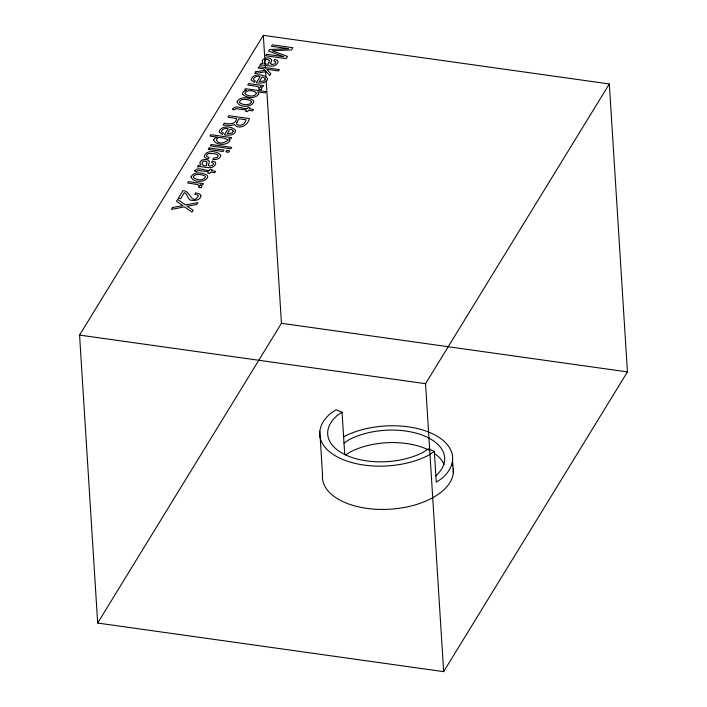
<?xml version="1.0" encoding="UTF-8"?>
<svg xmlns="http://www.w3.org/2000/svg" width="707" height="707" viewBox="0 0 707 707"><rect width="100%" height="100%" fill="white"/><g stroke="black" fill="none" stroke-linecap="round" stroke-linejoin="round"><path stroke-width="1.06" d="M251.374 102.206C249.111 106.209 242.227 104.91 239.328 102.418C240.239 97.752 247.379 99.342 250.499 100.712A3.606 1.953 -3.6 0 1 251.374 102.215M79.564 335.091L263.34 35.35L609.319 83.956L627.436 371.909L443.66 671.65L97.681 623.044L79.564 335.091L425.543 383.698L609.319 83.956M97.681 623.044L281.457 323.302L266.177 80.412M343.629 436.776A65.601 35.438 -3.6 0 1 430.006 432.622A65.601 35.438 -3.6 0 1 441.857 478.453L436.263 482.201L434.319 451.393L428.725 455.14A65.601 35.438 -3.6 0 1 342.347 459.294A65.601 35.438 -3.6 0 1 330.496 413.471L336.09 409.715L342.064 412.252L344.724 454.486M342.064 412.252L337.416 415.309A57.621 31.135 -3.6 0 0 347.19 455.644A57.621 31.135 -3.6 0 0 423.069 452.347L428.354 448.857L434.319 451.393M344 443.059L349.285 439.577A57.621 31.135 -3.6 0 1 424.598 436.033A57.621 31.135 -3.6 0 1 435.751 475.891M345.67 454.946L350.071 452.047A57.621 31.135 -3.6 0 1 428.707 450.023M281.457 323.302L627.436 371.909M452.542 460.54L453.328 473.01M425.543 383.698L443.66 671.65M319.811 431.376L322.533 474.662A65.601 35.438 -3.6 0 0 387.887 509.323A65.601 35.438 -3.6 0 0 453.328 468.882M263.34 35.35L265.417 68.323M265.549 70.523L265.965 77.116M452.091 463.827A65.601 35.438 -3.6 0 1 452.745 465.816M434.973 453.788A57.621 31.135 -3.6 0 1 444.04 464.428M200.947 195.512C200.921 199.736 195.653 200.929 192.251 200.39C187.161 200.629 188.265 193.912 184.324 192.631L180.603 198.702L178.244 198.367L182.919 190.74C190.024 189.556 191.844 206.559 198.437 195.954L197.447 194.973L194.752 194.239L195.618 192.817L199.542 193.957L200.947 195.512M208.397 165.199L209.625 166.172L212.613 165.367L213.576 163.582L211.623 162.274L212.427 160.975L215.264 161.991L215.821 163.653C212.621 171.474 202.847 165.217 197.43 166.94L198.384 165.35L200.859 164.978C196.793 160.1 207.805 157.157 209.422 161.779L208.397 165.199M270.657 63.639L271.895 64.611L274.882 63.807L275.845 62.022L273.892 60.714L274.687 59.415L277.533 60.431L278.09 62.092C274.89 69.913 265.116 63.657 259.699 65.38L260.653 63.789L263.128 63.418C259.062 58.54 270.065 55.597 271.691 60.219L270.657 63.639M220.717 155.319C220.504 159.013 215.829 159.888 212.842 159.473L213.673 158.112L217.349 157.387L218.216 155.354L215.405 153.826L209.307 153.437A3.252 1.759 -3.6 0 0 207.178 154.365L206.524 155.699L206.868 156.397L209.051 157.467L208.22 158.819L205.896 158.05A5.417 2.925 -3.6 0 1 204.296 156.468C205.366 149.769 217.668 150.503 220.717 155.319M235.661 130.733C234.954 135.656 228.14 135.558 224.411 134.86L228.14 128.762C225.383 126.942 218.251 131.078 223.341 133.093L222.502 134.463L219.17 132.085C220.222 125.245 232.585 125.678 235.661 130.733M267.608 78.636C266.901 83.55 260.088 83.453 256.358 82.754L260.088 76.665C257.33 74.845 250.198 78.972 255.289 80.987L254.449 82.357L251.109 79.979C252.169 73.139 264.524 73.572 267.608 78.636M233.345 131.078L231.958 133.093L227.283 133.703L230.111 129.089L231.746 129.522L233.345 131.078M265.293 78.981L263.905 80.996L259.222 81.597L262.058 76.983L263.693 77.416L265.293 78.981M256.517 93.28C254.962 97.469 247.397 96.293 244.781 93.633C246.054 89.356 254.299 90.063 256.517 93.28M191.031 176.794C192.666 182.715 204.836 182.945 207.637 177.369A6.513 3.517 -3.6 0 0 206.78 175.062C202.273 172.375 193.868 171.333 191.031 176.794M237.057 101.728C238.692 107.641 250.861 107.879 253.663 102.294A6.513 3.517 -3.6 0 0 252.797 99.996C248.298 97.31 239.894 96.267 237.057 101.728M199.197 185.985L198.579 187.408L201.221 187.779L201.778 186.515L200.046 184.66L202.626 185.022L203.439 183.696L188.522 181.602L187.664 182.998L197.651 184.554L199.197 185.985M259.292 87.951L258.682 89.374L261.325 89.745L261.882 88.49L260.149 86.634L262.73 86.996L263.543 85.671L248.617 83.567L247.768 84.964L257.755 86.528L259.292 87.951M213.664 139.845C215.175 145.448 227.274 146.004 229.969 140.684L228.803 138.696L230.782 138.97L231.613 137.609L210.819 134.692L209.961 136.089L217.579 137.158L214.645 138.422L213.664 139.845M194.938 170.802L194.814 171.333L196.793 171.607L198.066 170.422L208.503 171.81L207.69 173.135L209.732 173.427L210.545 172.101L214.716 172.685L215.582 171.271L211.411 170.687L212.1 169.565L210.059 169.273L209.369 170.396C205.198 171.244 197.969 166.083 194.938 170.802M232.842 108.984L232.718 109.514L234.689 109.788L235.97 108.613L246.398 109.992L245.585 111.326L247.636 111.609L248.449 110.283L252.611 110.866L253.477 109.452L249.315 108.869L250.004 107.747L247.954 107.455L247.264 108.586C243.102 109.426 235.864 104.265 232.842 108.984M206.638 164.139L206.515 165.694C199.347 166.852 201.919 158.05 207.089 162.044L206.638 164.139M268.907 62.578L268.784 64.134C261.617 65.291 264.188 56.489 269.358 60.484L268.907 62.578M227.875 140.286C215.697 149.398 210.235 131.67 227.725 139.668L227.875 140.286M236.88 122.364L236.606 124.193C240.159 127.172 245.241 123.999 246.063 119.783L239.063 118.803L236.88 122.364M258.727 93.96C255.581 99.174 245.903 98.22 242.377 93.951L243.455 91.521L246.584 90.275L244.675 90.001L245.47 88.711L266 91.601L265.169 92.953L257.746 91.91L258.727 93.96M193.55 176.255L193.311 177.484C196.201 179.976 203.086 181.275 205.348 177.28A3.606 1.953 -3.6 0 0 204.473 175.778C201.23 174.47 196.21 173.224 193.55 176.255M172.641 207.496L171.465 209.413L184.412 206.877L192.039 212.1L193.17 210.262L187.108 206.276L196.723 204.473L197.907 202.538L185.588 204.959L177.598 199.409L176.458 201.265L182.936 205.604L172.641 207.496M209.122 148.002L208.247 149.424L223.094 151.51L223.969 150.087L209.122 148.002M211.26 144.511L210.403 145.907L230.862 148.779L231.719 147.383L211.26 144.511M224.278 123.265L223.12 125.166L231.33 125.475L234.432 124.538C239.019 130.38 248.298 125.006 249.385 118.573L228.927 115.701L227.981 117.238L236.757 118.476C235.378 125.006 229.156 124.079 224.278 123.265M255.819 71.822L254.732 73.608L266.124 71.566L269.756 75.525L270.852 73.74L266.707 69.268L278.593 70.939L279.415 69.595L258.948 66.723L258.126 68.066L263.729 68.853L264.931 70.293L255.819 71.822M266.574 54.289L265.682 55.747L286.141 58.628L287.484 56.436L272.177 50.754L291.478 49.914L292.839 47.705L272.372 44.824L271.47 46.3L288.756 48.686L269.491 49.534L268.554 51.063L283.816 56.737L266.574 54.289M226.735 150.476L225.869 151.899L228.715 152.297L229.581 150.874L226.735 150.476"/></g></svg>
